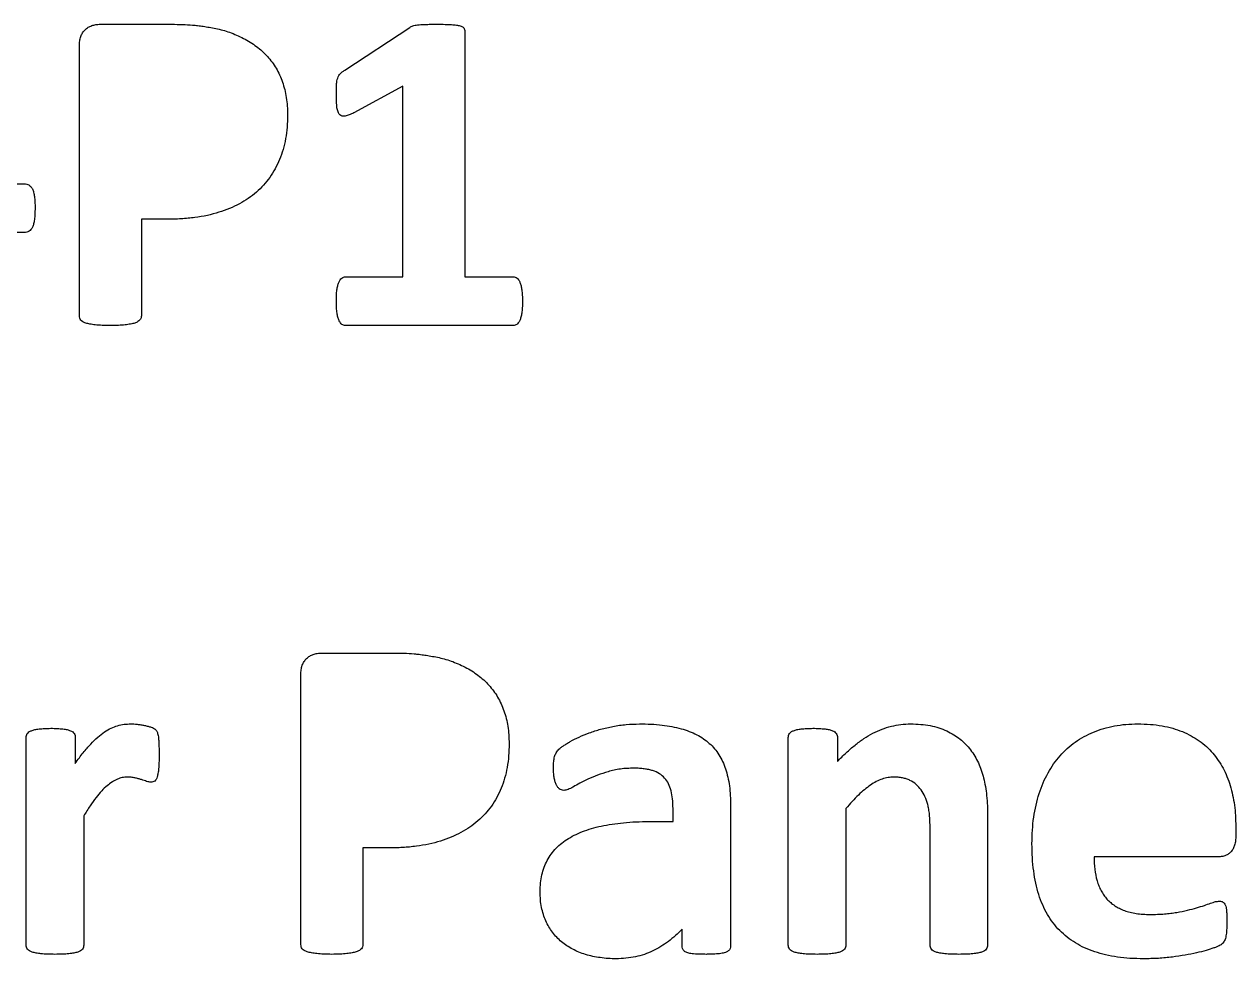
# Model space of a CAD drawing. Extents: x -125 to 125, y -250 to 250.
# Drawn here: x -89.15 to -61.48, y 185.55 to 206.88 of the extents above; entities that cross this region are included whole.
import ezdxf

# ---------------------------------------------------------------- set-up
doc = ezdxf.new("R2010")
doc.units = 0
doc.layers.get('0').update_dxf_attribs({"linetype": 'CONTINUOUS'})

msp = doc.modelspace()

# ---------------------------------------------------------------- linework, layer by layer
at = {"color": 7, "linetype": 'CONTINUOUS'}
for p, q in [((-87.411, 206.879), (-85.773, 206.879)), ((-81.828, 205.833), (-80.339, 206.808)), ((-79.087, 206.716), (-79.087, 201.113)), ((-87.888, 200.223), (-87.888, 206.381)), ((-80.503, 205.463), (-81.619, 204.856)), ((-80.503, 201.113), (-80.503, 205.463)), ((-91.378, 203.237), (-89.146, 203.237)), ((-86.472, 202.428), (-86.472, 200.224)), ((-85.893, 202.428), (-86.472, 202.428)), ((-89.146, 202.124), (-91.378, 202.124)), ((-81.809, 201.113), (-80.503, 201.113)), ((-79.087, 201.113), (-77.982, 201.113)), ((-77.987, 200), (-81.812, 200)), ((-82.352, 192.525), (-80.715, 192.525)), ((-82.83, 185.869), (-82.83, 192.028)), ((-89.102, 185.858), (-89.102, 190.594)), ((-87.98, 190.594), (-87.98, 190.004)), ((-71.702, 185.858), (-71.702, 190.594)), ((-70.579, 190.594), (-70.579, 190.047)), ((-74.332, 188.681), (-74.332, 188.978)), ((-73.017, 189.035), (-73.017, 185.844)), ((-70.387, 188.974), (-70.387, 185.857)), ((-87.787, 188.809), (-87.787, 185.858)), ((-74.797, 188.681), (-74.332, 188.681)), ((-67.149, 188.79), (-67.149, 185.86)), ((-68.464, 185.857), (-68.464, 188.531)), ((-61.484, 188.567), (-61.484, 188.354)), ((-81.413, 188.074), (-81.413, 185.871)), ((-80.835, 188.074), (-81.413, 188.074)), ((-61.886, 187.872), (-64.721, 187.872)), ((-74.125, 185.844), (-74.125, 186.222))]:
    msp.add_line(p, q, dxfattribs=at)
for points, knots in [([(-87.888, 206.381), (-87.887, 206.42), (-87.885, 206.494), (-87.859, 206.597), (-87.818, 206.685), (-87.759, 206.757), (-87.688, 206.812), (-87.604, 206.851), (-87.511, 206.875), (-87.445, 206.878), (-87.411, 206.879)], [0, 0, 0, 0, 0.149716, 0.282881, 0.403862, 0.51862, 0.633697, 0.747474, 0.868404, 1, 1, 1, 1]), ([(-85.773, 206.879), (-85.693, 206.878), (-85.536, 206.877), (-85.341, 206.864), (-85.183, 206.85), (-85.055, 206.832), (-84.916, 206.81), (-84.768, 206.781), (-84.613, 206.747), (-84.455, 206.697), (-84.297, 206.633), (-84.139, 206.559), (-83.986, 206.473), (-83.844, 206.374), (-83.711, 206.267), (-83.593, 206.146), (-83.486, 206.016), (-83.393, 205.875), (-83.313, 205.722), (-83.249, 205.559), (-83.196, 205.386), (-83.161, 205.203), (-83.138, 205.009), (-83.135, 204.876), (-83.133, 204.808)], [0, 0, 0, 0, 0.0630096, 0.1232213, 0.154028, 0.1879071, 0.2244286, 0.2645025, 0.3066264, 0.3496221, 0.3942603, 0.4406072, 0.4868223, 0.5321176, 0.5765882, 0.6208419, 0.6647292, 0.7089849, 0.7538458, 0.7997925, 0.8469932, 0.8955996, 0.946495, 1, 1, 1, 1]), ([(-80.339, 206.808), (-80.329, 206.815), (-80.308, 206.831), (-80.268, 206.844), (-80.22, 206.857), (-80.159, 206.866), (-80.083, 206.875), (-79.985, 206.876), (-79.862, 206.88), (-79.771, 206.88), (-79.721, 206.879)], [0, 0, 0, 0, 0.05777, 0.122091, 0.200003, 0.294063, 0.415165, 0.565812, 0.759099, 1, 1, 1, 1]), ([(-79.721, 206.879), (-79.658, 206.879), (-79.548, 206.879), (-79.4, 206.873), (-79.286, 206.863), (-79.203, 206.847), (-79.143, 206.83), (-79.108, 206.798), (-79.088, 206.759), (-79.087, 206.731), (-79.087, 206.716)], [0, 0, 0, 0, 0.261995, 0.466447, 0.624847, 0.740234, 0.823128, 0.882868, 0.937478, 1, 1, 1, 1]), ([(-82.02, 205.295), (-82.02, 205.335), (-82.019, 205.406), (-82.017, 205.504), (-82.009, 205.584), (-81.991, 205.651), (-81.967, 205.707), (-81.93, 205.753), (-81.883, 205.794), (-81.847, 205.819), (-81.828, 205.833)], [0, 0, 0, 0, 0.195392, 0.351778, 0.482962, 0.593544, 0.693794, 0.782898, 0.880681, 1, 1, 1, 1]), ([(-81.619, 204.856), (-81.656, 204.839), (-81.721, 204.81), (-81.811, 204.781), (-81.888, 204.778), (-81.951, 204.813), (-81.988, 204.885), (-82.01, 204.987), (-82.017, 205.127), (-82.019, 205.234), (-82.02, 205.295)], [0, 0, 0, 0, 0.145139, 0.254807, 0.337681, 0.411022, 0.49886, 0.617146, 0.781497, 1, 1, 1, 1]), ([(-83.133, 204.808), (-83.135, 204.716), (-83.139, 204.534), (-83.175, 204.271), (-83.23, 204.023), (-83.312, 203.793), (-83.414, 203.58), (-83.535, 203.382), (-83.681, 203.205), (-83.844, 203.042), (-84.029, 202.899), (-84.234, 202.775), (-84.46, 202.67), (-84.705, 202.581), (-84.97, 202.511), (-85.258, 202.463), (-85.568, 202.432), (-85.782, 202.429), (-85.893, 202.428)], [0, 0, 0, 0, 0.067154, 0.130996, 0.192035, 0.250637, 0.307253, 0.362902, 0.41792, 0.473187, 0.529162, 0.586636, 0.646498, 0.708973, 0.774815, 0.844827, 0.919904, 1, 1, 1, 1]), ([(-89.146, 203.237), (-89.126, 203.236), (-89.088, 203.235), (-89.035, 203.212), (-88.99, 203.174), (-88.956, 203.115), (-88.926, 203.038), (-88.912, 202.938), (-88.9, 202.819), (-88.9, 202.733), (-88.9, 202.686)], [0, 0, 0, 0, 0.08944, 0.168125, 0.251147, 0.347914, 0.46791, 0.615302, 0.791621, 1, 1, 1, 1]), ([(-88.9, 202.686), (-88.9, 202.637), (-88.901, 202.548), (-88.911, 202.427), (-88.929, 202.328), (-88.955, 202.252), (-88.989, 202.193), (-89.034, 202.154), (-89.087, 202.128), (-89.126, 202.126), (-89.146, 202.124)], [0, 0, 0, 0, 0.213394, 0.39038, 0.536823, 0.652724, 0.745395, 0.829166, 0.91112, 1, 1, 1, 1]), ([(-82.02, 200.548), (-82.02, 200.597), (-82.019, 200.686), (-82.011, 200.807), (-81.992, 200.905), (-81.968, 200.983), (-81.936, 201.041), (-81.899, 201.084), (-81.855, 201.108), (-81.824, 201.111), (-81.809, 201.113)], [0, 0, 0, 0, 0.221667, 0.40531, 0.555067, 0.676946, 0.776149, 0.85798, 0.929112, 1, 1, 1, 1]), ([(-77.982, 201.113), (-77.966, 201.111), (-77.935, 201.108), (-77.891, 201.084), (-77.854, 201.041), (-77.823, 200.983), (-77.798, 200.905), (-77.784, 200.806), (-77.772, 200.686), (-77.772, 200.597), (-77.772, 200.548)], [0, 0, 0, 0, 0.0709337, 0.1421126, 0.2239961, 0.3232635, 0.4452224, 0.5942209, 0.7781886, 1, 1, 1, 1]), ([(-81.812, 200), (-81.826, 200.001), (-81.855, 200.004), (-81.896, 200.026), (-81.931, 200.065), (-81.963, 200.121), (-81.99, 200.197), (-82.007, 200.294), (-82.018, 200.414), (-82.019, 200.501), (-82.02, 200.548)], [0, 0, 0, 0, 0.0652294, 0.135101, 0.2140224, 0.3118351, 0.435768, 0.5899256, 0.7767076, 1, 1, 1, 1]), ([(-77.772, 200.548), (-77.772, 200.501), (-77.772, 200.414), (-77.785, 200.294), (-77.802, 200.197), (-77.829, 200.121), (-77.861, 200.065), (-77.898, 200.026), (-77.94, 200.003), (-77.971, 200.001), (-77.987, 200)], [0, 0, 0, 0, 0.221173, 0.406483, 0.559224, 0.682018, 0.778932, 0.858847, 0.928076, 1, 1, 1, 1]), ([(-87.183, 200), (-87.245, 200.001), (-87.359, 200.003), (-87.515, 200.013), (-87.639, 200.032), (-87.736, 200.054), (-87.808, 200.083), (-87.858, 200.122), (-87.883, 200.171), (-87.886, 200.206), (-87.888, 200.223)], [0, 0, 0, 0, 0.232935, 0.426819, 0.582554, 0.704601, 0.797371, 0.871655, 0.936086, 1, 1, 1, 1]), ([(-86.472, 200.224), (-86.473, 200.207), (-86.476, 200.172), (-86.506, 200.124), (-86.556, 200.085), (-86.628, 200.054), (-86.725, 200.032), (-86.848, 200.012), (-87.004, 200.003), (-87.119, 200.001), (-87.183, 200)], [0, 0, 0, 0, 0.063501, 0.129408, 0.203211, 0.297972, 0.419229, 0.572019, 0.762693, 1, 1, 1, 1]), ([(-82.83, 192.028), (-82.829, 192.067), (-82.826, 192.141), (-82.801, 192.244), (-82.76, 192.332), (-82.701, 192.403), (-82.63, 192.459), (-82.546, 192.497), (-82.453, 192.522), (-82.387, 192.524), (-82.352, 192.525)], [0, 0, 0, 0, 0.149716, 0.282881, 0.403862, 0.51862, 0.633697, 0.747474, 0.868404, 1, 1, 1, 1]), ([(-80.715, 192.525), (-80.635, 192.525), (-80.478, 192.523), (-80.283, 192.51), (-80.124, 192.496), (-79.997, 192.478), (-79.858, 192.456), (-79.71, 192.428), (-79.555, 192.393), (-79.397, 192.344), (-79.239, 192.28), (-79.081, 192.205), (-78.928, 192.119), (-78.786, 192.02), (-78.653, 191.913), (-78.535, 191.792), (-78.428, 191.662), (-78.334, 191.521), (-78.255, 191.368), (-78.191, 191.205), (-78.138, 191.032), (-78.102, 190.849), (-78.08, 190.656), (-78.077, 190.523), (-78.075, 190.455)], [0, 0, 0, 0, 0.06301, 0.123221, 0.154028, 0.187907, 0.224429, 0.264502, 0.306626, 0.349622, 0.39426, 0.440607, 0.486822, 0.532118, 0.576588, 0.620842, 0.664729, 0.708985, 0.753846, 0.799793, 0.846993, 0.8956, 0.946495, 1, 1, 1, 1]), ([(-87.98, 190.004), (-87.949, 190.047), (-87.891, 190.13), (-87.801, 190.247), (-87.714, 190.351), (-87.606, 190.472), (-87.476, 190.599), (-87.321, 190.723), (-87.169, 190.813), (-87.016, 190.869), (-86.865, 190.902), (-86.764, 190.905), (-86.714, 190.907)], [0, 0, 0, 0, 0.097102, 0.188145, 0.271883, 0.349184, 0.48773, 0.607838, 0.714831, 0.812596, 0.907221, 1, 1, 1, 1]), ([(-86.714, 190.907), (-86.689, 190.907), (-86.64, 190.906), (-86.563, 190.899), (-86.482, 190.889), (-86.4, 190.873), (-86.321, 190.855), (-86.253, 190.833), (-86.197, 190.813), (-86.157, 190.787), (-86.13, 190.758), (-86.111, 190.726), (-86.098, 190.687), (-86.087, 190.636), (-86.078, 190.566), (-86.073, 190.47), (-86.067, 190.34), (-86.067, 190.242), (-86.067, 190.186)], [0, 0, 0, 0, 0.060882, 0.124616, 0.194043, 0.26541, 0.334737, 0.395834, 0.445714, 0.483881, 0.514771, 0.543822, 0.576044, 0.618096, 0.674235, 0.753803, 0.859734, 1, 1, 1, 1]), ([(-77.063, 189.908), (-77.062, 189.955), (-77.06, 190.04), (-77.044, 190.156), (-77.001, 190.251), (-76.948, 190.319), (-76.89, 190.37), (-76.831, 190.412), (-76.759, 190.458), (-76.642, 190.527), (-76.471, 190.615), (-76.238, 190.706), (-75.981, 190.791), (-75.7, 190.854), (-75.404, 190.899), (-75.201, 190.904), (-75.099, 190.907)], [0, 0, 0, 0, 0.059047, 0.104951, 0.145146, 0.186708, 0.211311, 0.241332, 0.276421, 0.317562, 0.41107, 0.514889, 0.627854, 0.747575, 0.87271, 1, 1, 1, 1]), ([(-75.099, 190.907), (-75.01, 190.906), (-74.837, 190.904), (-74.59, 190.884), (-74.362, 190.849), (-74.154, 190.802), (-73.965, 190.74), (-73.792, 190.665), (-73.639, 190.572), (-73.502, 190.466), (-73.382, 190.343), (-73.28, 190.204), (-73.195, 190.049), (-73.13, 189.877), (-73.08, 189.689), (-73.041, 189.486), (-73.022, 189.266), (-73.019, 189.114), (-73.017, 189.035)], [0, 0, 0, 0, 0.082328, 0.15905, 0.229512, 0.294962, 0.355949, 0.413507, 0.468131, 0.521224, 0.573572, 0.626172, 0.680004, 0.736438, 0.795981, 0.859405, 0.927395, 1, 1, 1, 1]), ([(-70.579, 190.047), (-70.514, 190.116), (-70.386, 190.248), (-70.183, 190.423), (-69.981, 190.572), (-69.774, 190.694), (-69.565, 190.791), (-69.35, 190.856), (-69.132, 190.901), (-68.984, 190.905), (-68.91, 190.907)], [0, 0, 0, 0, 0.147349, 0.284647, 0.415082, 0.537433, 0.655921, 0.771456, 0.885408, 1, 1, 1, 1]), ([(-68.91, 190.907), (-68.832, 190.905), (-68.68, 190.902), (-68.463, 190.872), (-68.264, 190.821), (-68.085, 190.753), (-67.924, 190.663), (-67.777, 190.564), (-67.65, 190.446), (-67.537, 190.316), (-67.44, 190.172), (-67.358, 190.017), (-67.292, 189.849), (-67.237, 189.67), (-67.199, 189.475), (-67.168, 189.263), (-67.154, 189.033), (-67.151, 188.873), (-67.149, 188.79)], [0, 0, 0, 0, 0.074798, 0.144175, 0.20841, 0.269236, 0.326921, 0.383136, 0.437459, 0.491865, 0.546401, 0.602049, 0.658773, 0.717964, 0.78043, 0.847819, 0.921224, 1, 1, 1, 1]), ([(-66.138, 188.172), (-66.135, 188.276), (-66.131, 188.477), (-66.101, 188.773), (-66.049, 189.051), (-65.978, 189.315), (-65.887, 189.56), (-65.776, 189.787), (-65.647, 189.994), (-65.5, 190.182), (-65.333, 190.348), (-65.151, 190.497), (-64.949, 190.62), (-64.732, 190.725), (-64.5, 190.807), (-64.252, 190.866), (-63.991, 190.901), (-63.812, 190.905), (-63.721, 190.907)], [0, 0, 0, 0, 0.0750342, 0.1465651, 0.2150733, 0.2808744, 0.3441906, 0.4051031, 0.4637034, 0.521184, 0.5779948, 0.6345785, 0.6912732, 0.7494524, 0.8091072, 0.8700739, 0.9337588, 1, 1, 1, 1]), ([(-63.721, 190.907), (-63.625, 190.905), (-63.44, 190.901), (-63.173, 190.868), (-62.928, 190.813), (-62.705, 190.735), (-62.501, 190.639), (-62.318, 190.524), (-62.152, 190.393), (-62.007, 190.242), (-61.881, 190.077), (-61.77, 189.899), (-61.681, 189.705), (-61.608, 189.498), (-61.554, 189.279), (-61.512, 189.05), (-61.489, 188.812), (-61.486, 188.65), (-61.484, 188.567)], [0, 0, 0, 0, 0.078108, 0.150714, 0.218441, 0.28205, 0.342857, 0.401043, 0.458105, 0.514212, 0.570481, 0.626895, 0.684643, 0.744184, 0.805239, 0.867991, 0.933066, 1, 1, 1, 1]), ([(-89.102, 190.594), (-89.101, 190.61), (-89.099, 190.643), (-89.078, 190.689), (-89.038, 190.728), (-88.977, 190.755), (-88.899, 190.779), (-88.8, 190.793), (-88.678, 190.805), (-88.587, 190.805), (-88.538, 190.806)], [0, 0, 0, 0, 0.074529, 0.14498, 0.22591, 0.32188, 0.444068, 0.591459, 0.775815, 1, 1, 1, 1]), ([(-88.538, 190.806), (-88.487, 190.806), (-88.395, 190.805), (-88.271, 190.793), (-88.171, 190.78), (-88.097, 190.755), (-88.04, 190.729), (-88.006, 190.687), (-87.982, 190.643), (-87.981, 190.611), (-87.98, 190.594)], [0, 0, 0, 0, 0.230695, 0.418848, 0.569731, 0.685976, 0.776288, 0.852907, 0.924903, 1, 1, 1, 1]), ([(-71.702, 190.594), (-71.701, 190.61), (-71.698, 190.643), (-71.678, 190.689), (-71.638, 190.728), (-71.577, 190.755), (-71.499, 190.779), (-71.4, 190.793), (-71.277, 190.805), (-71.187, 190.805), (-71.137, 190.806)], [0, 0, 0, 0, 0.0745294, 0.1449805, 0.2259099, 0.3218805, 0.4440682, 0.5914585, 0.775815, 1, 1, 1, 1]), ([(-71.137, 190.806), (-71.087, 190.806), (-70.995, 190.805), (-70.871, 190.793), (-70.771, 190.78), (-70.697, 190.755), (-70.639, 190.729), (-70.605, 190.687), (-70.582, 190.643), (-70.58, 190.611), (-70.579, 190.594)], [0, 0, 0, 0, 0.230695, 0.418848, 0.569731, 0.685976, 0.776288, 0.852907, 0.924903, 1, 1, 1, 1]), ([(-78.075, 190.455), (-78.077, 190.362), (-78.08, 190.181), (-78.117, 189.917), (-78.172, 189.67), (-78.253, 189.439), (-78.355, 189.226), (-78.476, 189.028), (-78.623, 188.851), (-78.785, 188.688), (-78.97, 188.545), (-79.176, 188.422), (-79.402, 188.316), (-79.646, 188.227), (-79.912, 188.157), (-80.2, 188.11), (-80.51, 188.079), (-80.724, 188.076), (-80.835, 188.074)], [0, 0, 0, 0, 0.067154, 0.130996, 0.192035, 0.250637, 0.307253, 0.362902, 0.41792, 0.473187, 0.529162, 0.586636, 0.646498, 0.708973, 0.774815, 0.844827, 0.919904, 1, 1, 1, 1]), ([(-86.067, 190.186), (-86.068, 190.13), (-86.069, 190.029), (-86.075, 189.893), (-86.09, 189.785), (-86.108, 189.704), (-86.13, 189.643), (-86.163, 189.601), (-86.207, 189.579), (-86.239, 189.577), (-86.255, 189.576)], [0, 0, 0, 0, 0.240491, 0.435901, 0.586999, 0.705846, 0.794313, 0.865179, 0.929097, 1, 1, 1, 1]), ([(-76.826, 189.389), (-76.845, 189.391), (-76.882, 189.395), (-76.933, 189.423), (-76.973, 189.469), (-77.008, 189.53), (-77.031, 189.606), (-77.05, 189.695), (-77.06, 189.798), (-77.062, 189.87), (-77.063, 189.908)], [0, 0, 0, 0, 0.08977, 0.175722, 0.272317, 0.379868, 0.507775, 0.652557, 0.817827, 1, 1, 1, 1]), ([(-75.222, 189.895), (-75.276, 189.894), (-75.38, 189.893), (-75.533, 189.879), (-75.677, 189.854), (-75.852, 189.807), (-76.052, 189.74), (-76.266, 189.648), (-76.449, 189.559), (-76.58, 189.486), (-76.668, 189.433), (-76.727, 189.411), (-76.778, 189.392), (-76.811, 189.39), (-76.826, 189.389)], [0, 0, 0, 0, 0.09473, 0.18424, 0.270013, 0.35152, 0.503292, 0.6414, 0.761383, 0.86237, 0.904749, 0.941812, 0.972935, 1, 1, 1, 1]), ([(-74.332, 188.978), (-74.334, 189.051), (-74.337, 189.187), (-74.372, 189.376), (-74.427, 189.54), (-74.52, 189.674), (-74.643, 189.78), (-74.773, 189.835), (-74.891, 189.866), (-74.992, 189.882), (-75.104, 189.894), (-75.181, 189.895), (-75.222, 189.895)], [0, 0, 0, 0, 0.145854, 0.273478, 0.387844, 0.492544, 0.597374, 0.711592, 0.77426, 0.843305, 0.918103, 1, 1, 1, 1]), ([(-86.796, 189.693), (-86.833, 189.69), (-86.911, 189.685), (-87.025, 189.645), (-87.142, 189.583), (-87.262, 189.493), (-87.386, 189.372), (-87.514, 189.218), (-87.651, 189.028), (-87.739, 188.886), (-87.787, 188.809)], [0, 0, 0, 0, 0.081804, 0.167253, 0.260465, 0.36855, 0.492441, 0.636252, 0.804354, 1, 1, 1, 1]), ([(-86.255, 189.576), (-86.271, 189.577), (-86.303, 189.579), (-86.354, 189.596), (-86.41, 189.615), (-86.474, 189.635), (-86.543, 189.656), (-86.62, 189.675), (-86.705, 189.691), (-86.765, 189.692), (-86.796, 189.693)], [0, 0, 0, 0, 0.082928, 0.177481, 0.285419, 0.405053, 0.535556, 0.679051, 0.831963, 1, 1, 1, 1]), ([(-69.291, 189.693), (-69.336, 189.691), (-69.426, 189.687), (-69.561, 189.649), (-69.696, 189.59), (-69.831, 189.508), (-69.966, 189.403), (-70.107, 189.282), (-70.246, 189.135), (-70.338, 189.029), (-70.387, 188.974)], [0, 0, 0, 0, 0.098639, 0.200252, 0.308736, 0.424735, 0.550885, 0.68772, 0.837513, 1, 1, 1, 1]), ([(-68.464, 188.531), (-68.465, 188.585), (-68.466, 188.687), (-68.475, 188.83), (-68.492, 188.955), (-68.52, 189.094), (-68.573, 189.245), (-68.662, 189.402), (-68.777, 189.531), (-68.899, 189.609), (-69.007, 189.652), (-69.096, 189.676), (-69.191, 189.69), (-69.257, 189.692), (-69.291, 189.693)], [0, 0, 0, 0, 0.099335, 0.188133, 0.265797, 0.332443, 0.450078, 0.559136, 0.663211, 0.767464, 0.822069, 0.877578, 0.937616, 1, 1, 1, 1]), ([(-77.367, 187.077), (-77.366, 187.143), (-77.363, 187.273), (-77.329, 187.459), (-77.28, 187.633), (-77.208, 187.793), (-77.116, 187.939), (-77.003, 188.072), (-76.871, 188.191), (-76.718, 188.297), (-76.544, 188.39), (-76.352, 188.471), (-76.14, 188.537), (-75.909, 188.59), (-75.658, 188.63), (-75.388, 188.661), (-75.099, 188.677), (-74.899, 188.68), (-74.797, 188.681)], [0, 0, 0, 0, 0.0581426, 0.1128533, 0.1652147, 0.2157593, 0.2658881, 0.3159342, 0.3674963, 0.4214562, 0.4785852, 0.5391089, 0.6033963, 0.6724923, 0.746753, 0.8255985, 0.9101003, 1, 1, 1, 1]), ([(-63.591, 185.545), (-63.694, 185.547), (-63.893, 185.55), (-64.182, 185.58), (-64.452, 185.631), (-64.703, 185.699), (-64.934, 185.789), (-65.145, 185.9), (-65.335, 186.034), (-65.508, 186.187), (-65.659, 186.362), (-65.787, 186.559), (-65.899, 186.775), (-65.987, 187.014), (-66.054, 187.274), (-66.102, 187.555), (-66.133, 187.856), (-66.136, 188.065), (-66.138, 188.172)], [0, 0, 0, 0, 0.073309, 0.14207, 0.207072, 0.268702, 0.327247, 0.383391, 0.438432, 0.49273, 0.547346, 0.602687, 0.660163, 0.720328, 0.784036, 0.851559, 0.923311, 1, 1, 1, 1]), ([(-61.484, 188.354), (-61.485, 188.315), (-61.487, 188.243), (-61.507, 188.142), (-61.54, 188.057), (-61.588, 187.988), (-61.648, 187.936), (-61.718, 187.899), (-61.799, 187.876), (-61.856, 187.873), (-61.886, 187.872)], [0, 0, 0, 0, 0.161827, 0.304214, 0.428347, 0.544402, 0.652681, 0.760621, 0.875552, 1, 1, 1, 1]), ([(-64.721, 187.872), (-64.718, 187.776), (-64.713, 187.592), (-64.667, 187.369), (-64.612, 187.208), (-64.56, 187.098), (-64.5, 186.997), (-64.426, 186.906), (-64.342, 186.825), (-64.247, 186.754), (-64.141, 186.695), (-64.024, 186.643), (-63.895, 186.605), (-63.754, 186.576), (-63.6, 186.561), (-63.494, 186.558), (-63.439, 186.557)], [0, 0, 0, 0, 0.135976, 0.262303, 0.321827, 0.378181, 0.434381, 0.489306, 0.544461, 0.599651, 0.65741, 0.717178, 0.780745, 0.848834, 0.921956, 1, 1, 1, 1]), ([(-75.631, 185.545), (-75.694, 185.546), (-75.815, 185.548), (-75.994, 185.569), (-76.164, 185.598), (-76.327, 185.64), (-76.481, 185.695), (-76.624, 185.762), (-76.758, 185.84), (-76.88, 185.93), (-76.989, 186.033), (-77.087, 186.148), (-77.17, 186.273), (-77.243, 186.41), (-77.297, 186.56), (-77.339, 186.721), (-77.363, 186.895), (-77.365, 187.015), (-77.367, 187.077)], [0, 0, 0, 0, 0.07128, 0.139284, 0.205487, 0.269772, 0.332029, 0.391989, 0.450699, 0.508537, 0.565767, 0.622738, 0.680171, 0.738769, 0.799325, 0.862874, 0.9293, 1, 1, 1, 1]), ([(-63.439, 186.557), (-63.384, 186.557), (-63.275, 186.558), (-63.117, 186.569), (-62.97, 186.582), (-62.794, 186.609), (-62.597, 186.651), (-62.387, 186.703), (-62.212, 186.76), (-62.069, 186.809), (-61.955, 186.852), (-61.884, 186.858), (-61.854, 186.86)], [0, 0, 0, 0, 0.103259, 0.200831, 0.291833, 0.376545, 0.530694, 0.663453, 0.776811, 0.869522, 0.944067, 1, 1, 1, 1]), ([(-61.854, 186.86), (-61.84, 186.86), (-61.813, 186.858), (-61.775, 186.843), (-61.745, 186.813), (-61.721, 186.77), (-61.702, 186.709), (-61.693, 186.628), (-61.687, 186.527), (-61.686, 186.452), (-61.686, 186.411)], [0, 0, 0, 0, 0.080559, 0.151046, 0.224467, 0.313479, 0.428826, 0.58148, 0.768678, 1, 1, 1, 1]), ([(-74.125, 186.222), (-74.175, 186.171), (-74.273, 186.071), (-74.437, 185.938), (-74.611, 185.822), (-74.793, 185.722), (-74.987, 185.641), (-75.193, 185.588), (-75.409, 185.551), (-75.556, 185.547), (-75.631, 185.545)], [0, 0, 0, 0, 0.124878, 0.24841, 0.370341, 0.493032, 0.615578, 0.739811, 0.867859, 1, 1, 1, 1]), ([(-61.686, 186.411), (-61.687, 186.375), (-61.687, 186.308), (-61.692, 186.214), (-61.698, 186.135), (-61.707, 186.069), (-61.719, 186.012), (-61.739, 185.965), (-61.764, 185.923), (-61.791, 185.889), (-61.824, 185.863), (-61.865, 185.841), (-61.92, 185.816), (-62.019, 185.778), (-62.173, 185.729), (-62.392, 185.675), (-62.649, 185.625), (-62.938, 185.581), (-63.256, 185.55), (-63.477, 185.547), (-63.591, 185.545)], [0, 0, 0, 0, 0.045564, 0.084571, 0.117033, 0.145046, 0.168752, 0.189475, 0.208725, 0.229353, 0.242965, 0.261884, 0.287295, 0.31844, 0.39549, 0.490134, 0.599814, 0.723358, 0.857324, 1, 1, 1, 1]), ([(-88.444, 185.646), (-88.503, 185.647), (-88.609, 185.648), (-88.754, 185.656), (-88.869, 185.674), (-88.959, 185.693), (-89.025, 185.724), (-89.072, 185.761), (-89.097, 185.808), (-89.1, 185.842), (-89.102, 185.858)], [0, 0, 0, 0, 0.233868, 0.425983, 0.577335, 0.698934, 0.79222, 0.866937, 0.933852, 1, 1, 1, 1]), ([(-87.787, 185.858), (-87.788, 185.842), (-87.791, 185.808), (-87.817, 185.761), (-87.864, 185.723), (-87.931, 185.694), (-88.021, 185.674), (-88.136, 185.656), (-88.28, 185.648), (-88.386, 185.647), (-88.444, 185.646)], [0, 0, 0, 0, 0.066158, 0.133084, 0.207812, 0.30302, 0.422595, 0.576053, 0.766095, 1, 1, 1, 1]), ([(-82.125, 185.646), (-82.187, 185.647), (-82.301, 185.649), (-82.456, 185.659), (-82.581, 185.678), (-82.678, 185.7), (-82.749, 185.73), (-82.8, 185.768), (-82.825, 185.818), (-82.828, 185.852), (-82.83, 185.869)], [0, 0, 0, 0, 0.232935, 0.426819, 0.582554, 0.704601, 0.797371, 0.871655, 0.936086, 1, 1, 1, 1]), ([(-81.413, 185.871), (-81.415, 185.854), (-81.418, 185.818), (-81.447, 185.77), (-81.497, 185.731), (-81.57, 185.7), (-81.667, 185.678), (-81.79, 185.659), (-81.946, 185.649), (-82.061, 185.647), (-82.125, 185.646)], [0, 0, 0, 0, 0.063501, 0.129408, 0.203211, 0.297972, 0.419229, 0.572019, 0.762693, 1, 1, 1, 1]), ([(-73.576, 185.646), (-73.614, 185.647), (-73.683, 185.647), (-73.778, 185.651), (-73.857, 185.655), (-73.937, 185.664), (-74.012, 185.683), (-74.082, 185.718), (-74.12, 185.777), (-74.123, 185.821), (-74.125, 185.844)], [0, 0, 0, 0, 0.173319, 0.319852, 0.442115, 0.540509, 0.689721, 0.800236, 0.893661, 1, 1, 1, 1]), ([(-73.017, 185.844), (-73.019, 185.82), (-73.022, 185.775), (-73.071, 185.718), (-73.146, 185.685), (-73.225, 185.666), (-73.306, 185.657), (-73.383, 185.65), (-73.475, 185.648), (-73.541, 185.647), (-73.576, 185.646)], [0, 0, 0, 0, 0.105958, 0.205842, 0.322855, 0.480321, 0.577978, 0.697078, 0.83767, 1, 1, 1, 1]), ([(-71.044, 185.646), (-71.103, 185.647), (-71.209, 185.648), (-71.354, 185.656), (-71.468, 185.674), (-71.558, 185.693), (-71.625, 185.724), (-71.672, 185.761), (-71.697, 185.808), (-71.7, 185.842), (-71.702, 185.858)], [0, 0, 0, 0, 0.233868, 0.425983, 0.577335, 0.698934, 0.79222, 0.866937, 0.933852, 1, 1, 1, 1]), ([(-70.387, 185.857), (-70.388, 185.84), (-70.391, 185.807), (-70.417, 185.761), (-70.464, 185.723), (-70.531, 185.694), (-70.621, 185.674), (-70.735, 185.656), (-70.88, 185.648), (-70.986, 185.647), (-71.044, 185.646)], [0, 0, 0, 0, 0.066281, 0.131477, 0.206344, 0.301729, 0.421525, 0.575267, 0.765662, 1, 1, 1, 1]), ([(-67.804, 185.646), (-67.863, 185.647), (-67.97, 185.648), (-68.116, 185.656), (-68.232, 185.674), (-68.322, 185.693), (-68.388, 185.724), (-68.434, 185.761), (-68.46, 185.807), (-68.463, 185.84), (-68.464, 185.857)], [0, 0, 0, 0, 0.235376, 0.429101, 0.582145, 0.703436, 0.794592, 0.869119, 0.93402, 1, 1, 1, 1]), ([(-67.149, 185.86), (-67.151, 185.843), (-67.154, 185.809), (-67.179, 185.761), (-67.226, 185.724), (-67.292, 185.694), (-67.382, 185.674), (-67.496, 185.656), (-67.64, 185.648), (-67.746, 185.647), (-67.804, 185.646)], [0, 0, 0, 0, 0.068371, 0.135426, 0.210299, 0.303781, 0.423587, 0.577342, 0.767753, 1, 1, 1, 1])]:
    msp.add_open_spline(points, degree=3, knots=knots, dxfattribs=at)

doc.saveas('drawing.dxf')
